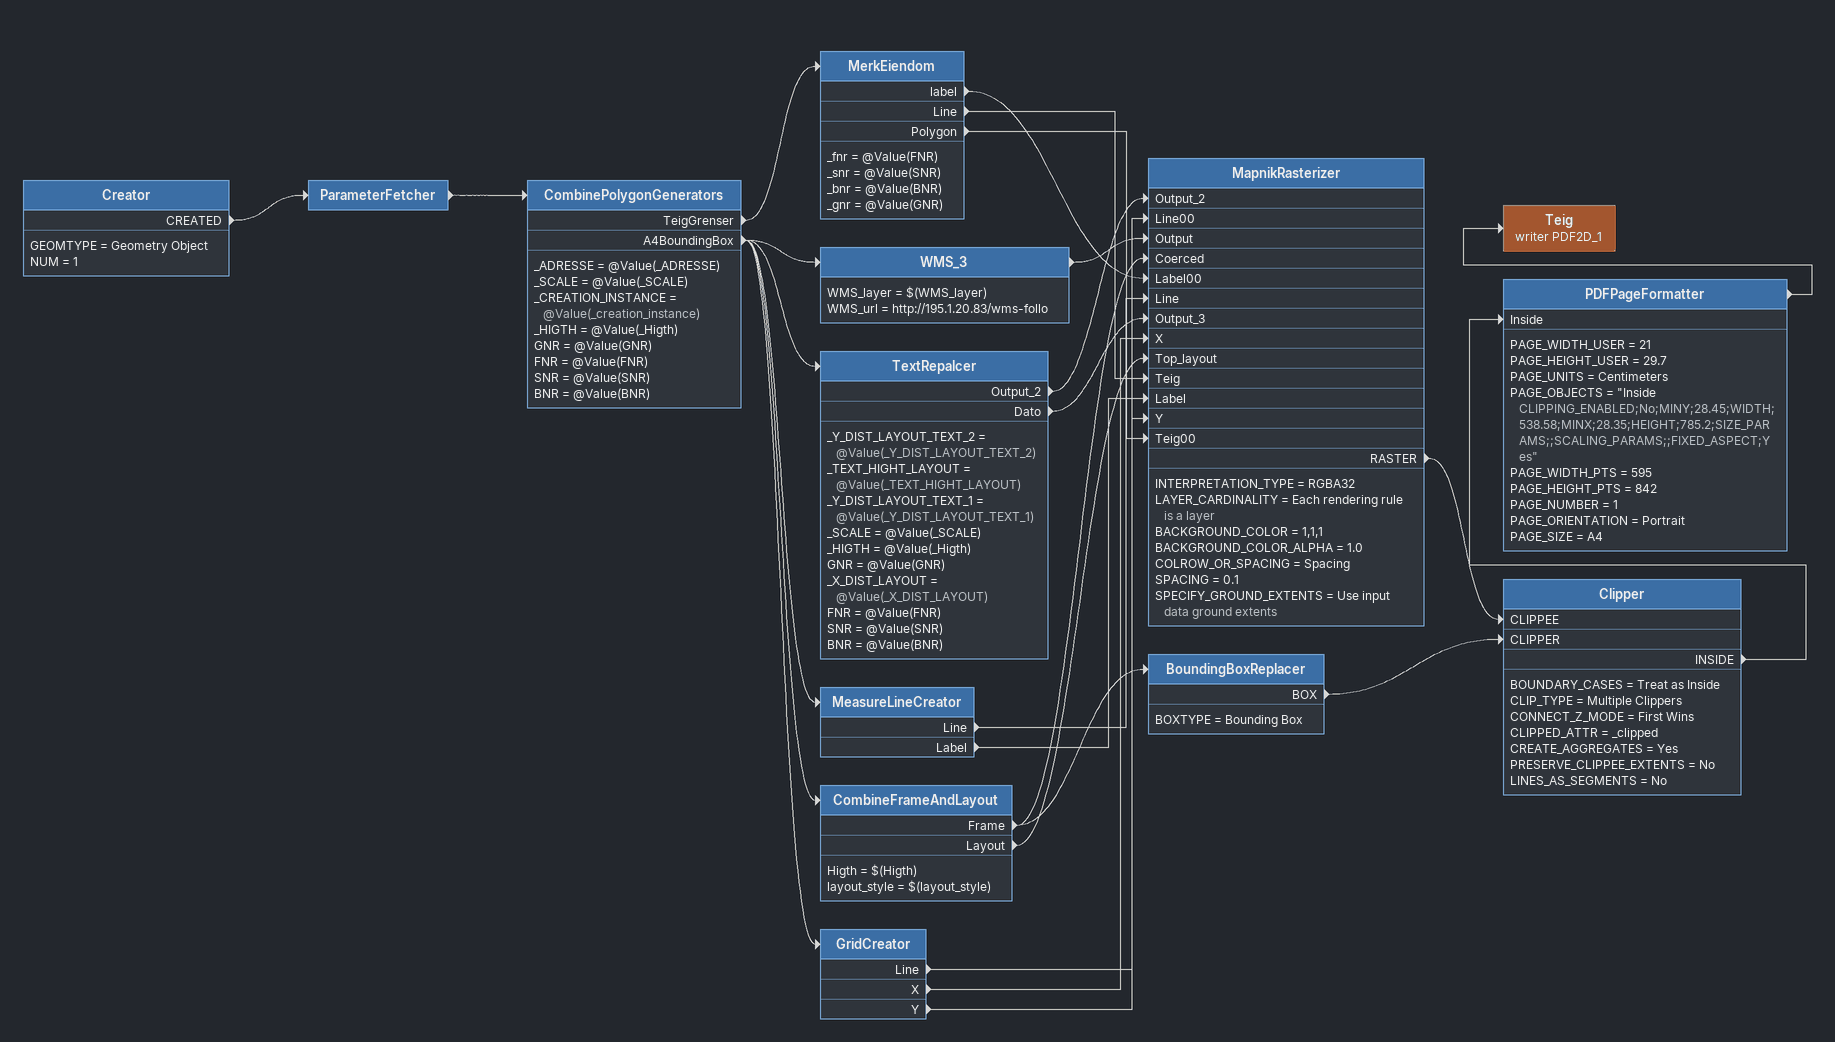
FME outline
Creator
    GEOMTYPE = Geometry Object
    NUM = 1
    CREATED -> ParameterFetcher
ParameterFetcher
    -> CombinePolygonGenerators
CombinePolygonGenerators
    _ADRESSE = @Value(_ADRESSE)
    _SCALE = @Value(_SCALE)
    _CREATION_INSTANCE = @Value(_creation_instance)
    _HIGTH = @Value(_Higth)
    GNR = @Value(GNR)
    FNR = @Value(FNR)
    SNR = @Value(SNR)
    BNR = @Value(BNR)
    TeigGrenser -> MerkEiendom
    A4BoundingBox -> MeasureLineCreator
    A4BoundingBox -> TextRepalcer
    A4BoundingBox -> WMS_3
    A4BoundingBox -> CombineFrameAndLayout
    A4BoundingBox -> GridCreator
MerkEiendom
    _fnr = @Value(FNR)
    _snr = @Value(SNR)
    _bnr = @Value(BNR)
    _gnr = @Value(GNR)
    label -> MapnikRasterizer [Label00]
    Line -> MapnikRasterizer [Teig]
    Polygon -> MapnikRasterizer [Teig00]
WMS_3
    WMS_layer = $(WMS_layer)
    WMS_url = http://195.1.20.83/wms-follo
    -> MapnikRasterizer [Output]
TextRepalcer
    _Y_DIST_LAYOUT_TEXT_2 = @Value(_Y_DIST_LAYOUT_TEXT_2)
    _TEXT_HIGHT_LAYOUT = @Value(_TEXT_HIGHT_LAYOUT)
    _Y_DIST_LAYOUT_TEXT_1 = @Value(_Y_DIST_LAYOUT_TEXT_1)
    _SCALE = @Value(_SCALE)
    _HIGTH = @Value(_Higth)
    GNR = @Value(GNR)
    _X_DIST_LAYOUT = @Value(_X_DIST_LAYOUT)
    FNR = @Value(FNR)
    SNR = @Value(SNR)
    BNR = @Value(BNR)
    Output_2 -> MapnikRasterizer [Output_2]
    Dato -> MapnikRasterizer [Output_3]
MeasureLineCreator
    Line -> MapnikRasterizer [Line]
    Label -> MapnikRasterizer [Label]
CombineFrameAndLayout
    Higth = $(Higth)
    layout_style = $(layout_style)
    Frame -> MapnikRasterizer [Coerced]
    Frame -> BoundingBoxReplacer
    Layout -> MapnikRasterizer [Top_layout]
BoundingBoxReplacer
    BOXTYPE = Bounding Box
    BOX -> Clipper [CLIPPER]
GridCreator
    Line -> MapnikRasterizer [Line00]
    X -> MapnikRasterizer [X]
    Y -> MapnikRasterizer [Y]
MapnikRasterizer
    INTERPRETATION_TYPE = RGBA32
    LAYER_CARDINALITY = Each rendering rule is a layer
    BACKGROUND_COLOR = 1,1,1
    BACKGROUND_COLOR_ALPHA = 1.0
    COLROW_OR_SPACING = Spacing
    SPACING = 0.1
    SPECIFY_GROUND_EXTENTS = Use input data ground extents
    RASTER -> Clipper [CLIPPEE]
Clipper
    BOUNDARY_CASES = Treat as Inside
    CLIP_TYPE = Multiple Clippers
    CONNECT_Z_MODE = First Wins
    CLIPPED_ATTR = _clipped
    CREATE_AGGREGATES = Yes
    PRESERVE_CLIPPEE_EXTENTS = No
    LINES_AS_SEGMENTS = No
    INSIDE -> PDFPageFormatter [Inside]
PDFPageFormatter
    PAGE_WIDTH_USER = 21
    PAGE_HEIGHT_USER = 29.7
    PAGE_UNITS = Centimeters
    PAGE_OBJECTS = "Inside CLIPPING_ENABLED;No;MINY;28.45;WIDTH;538.58;MINX;28.35;HEIGHT;785.2;SIZE_PARAMS;;SCALING_PARAMS;;FIXED_ASPECT;Yes"
    PAGE_WIDTH_PTS = 595
    PAGE_HEIGHT_PTS = 842
    PAGE_NUMBER = 1
    PAGE_ORIENTATION = Portrait
    PAGE_SIZE = A4
    -> Teig (writer PDF2D_1)
Teig (writer PDF2D_1)
